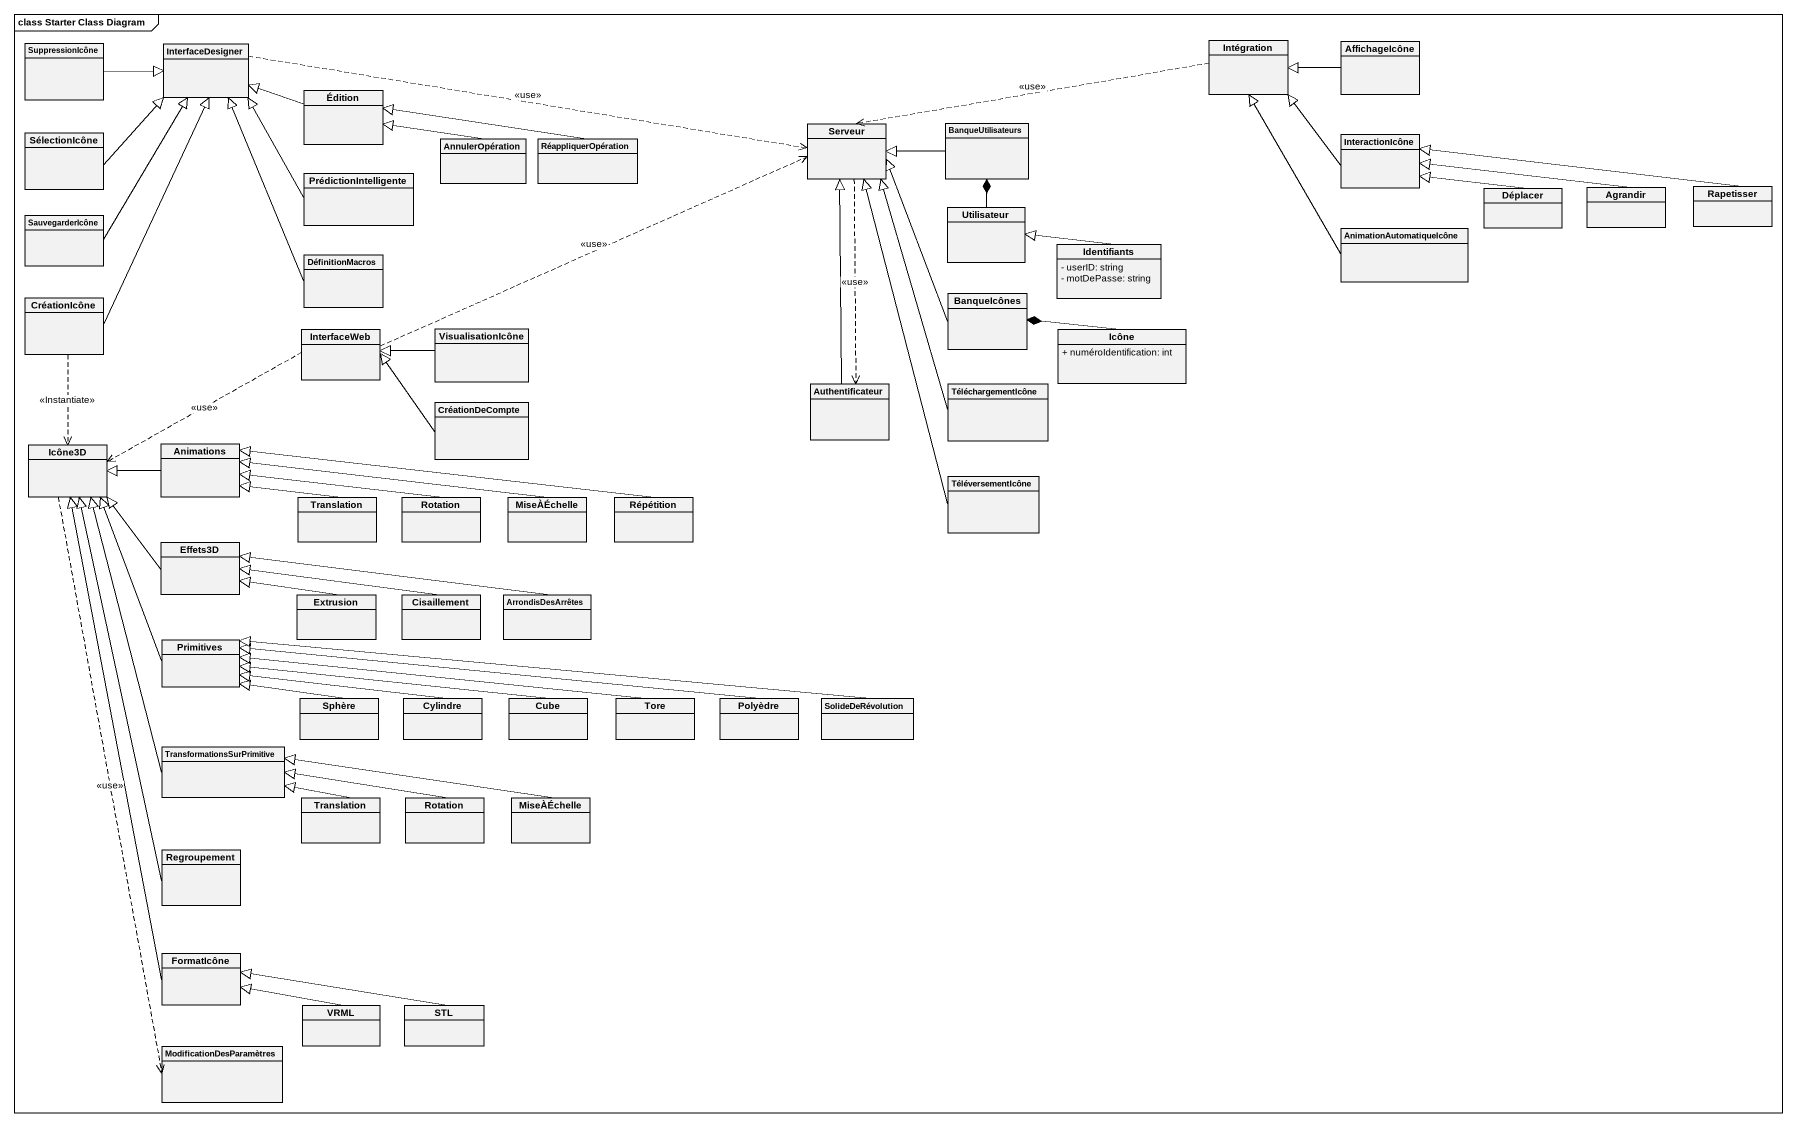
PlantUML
@startuml
mainframe class Starter Class Diagram
hide circle
hide empty members
skinparam classAttributeIconSize 0
class SuppressionIcône
class InterfaceDesigner
class Intégration
class AffichageIcône
class Édition
class SélectionIcône
class AnnulerOpération
class RéappliquerOpération
class Serveur
class BanqueUtilisateurs
class InteractionIcône
class PrédictionIntelligente
class Déplacer
class Agrandir
class Rapetisser
class SauvegarderIcône
class Utilisateur
class AnimationAutomatiqueIcône
class DéfinitionMacros
class Identifiants {
  - userID: string
  - motDePasse: string
}
class CréationIcône
class BanqueIcônes
class InterfaceWeb
class VisualisationIcône
class Icône {
  + numéroIdentification: int
}
class Authentificateur
class TéléchargementIcône
class CréationDeCompte
class Icône3D
class Animations
class Translation
class Rotation
class MiseÀÉchelle
class Répétition
class TéléversementIcône
class Effets3D
class Extrusion
class Cisaillement
class ArrondisDesArrêtes
class Primitives
class Sphère
class Cylindre
class Cube
class Tore
class Polyèdre
class SolideDeRévolution
class TransformationsSurPrimitive
class "Translation" as Translation_2
class "Rotation" as Rotation_2
class "MiseÀÉchelle" as MiseÀÉchelle_2
class Regroupement
class FormatIcône
class VRML
class STL
class ModificationDesParamètres
SuppressionIcône -right-|> InterfaceDesigner
InterfaceDesigner .right.> Serveur : <<use>>
Intégration .left.> Serveur : <<use>>
AffichageIcône -left-|> Intégration
Édition -left-|> InterfaceDesigner
SélectionIcône -up-|> InterfaceDesigner
AnnulerOpération -left-|> Édition
RéappliquerOpération -left-|> Édition
Serveur ..> Authentificateur : <<use>>
BanqueUtilisateurs -left-|> Serveur
InteractionIcône -up-|> Intégration
PrédictionIntelligente -up-|> InterfaceDesigner
Déplacer -left-|> InteractionIcône
Agrandir -left-|> InteractionIcône
Rapetisser -left-|> InteractionIcône
SauvegarderIcône -up-|> InterfaceDesigner
Utilisateur -up-* BanqueUtilisateurs
AnimationAutomatiqueIcône -up-|> Intégration
DéfinitionMacros -up-|> InterfaceDesigner
Identifiants -left-|> Utilisateur
CréationIcône -up-|> InterfaceDesigner
CréationIcône ..> Icône3D : <<Instantiate>>
BanqueIcônes -up-|> Serveur
InterfaceWeb .right.> Serveur : <<use>>
InterfaceWeb .left.> Icône3D : <<use>>
VisualisationIcône -left-|> InterfaceWeb
Icône -left-* BanqueIcônes
Authentificateur -up-|> Serveur
TéléchargementIcône -up-|> Serveur
CréationDeCompte -left-|> InterfaceWeb
Icône3D ..> ModificationDesParamètres : <<use>>
Animations -left-|> Icône3D
Translation -left-|> Animations
Rotation -left-|> Animations
MiseÀÉchelle -left-|> Animations
Répétition -left-|> Animations
TéléversementIcône -up-|> Serveur
Effets3D -up-|> Icône3D
Extrusion -left-|> Effets3D
Cisaillement -left-|> Effets3D
ArrondisDesArrêtes -left-|> Effets3D
Primitives -up-|> Icône3D
Sphère -left-|> Primitives
Cylindre -left-|> Primitives
Cube -left-|> Primitives
Tore -left-|> Primitives
Polyèdre -left-|> Primitives
SolideDeRévolution -left-|> Primitives
TransformationsSurPrimitive -up-|> Icône3D
Translation_2 -left-|> TransformationsSurPrimitive
Rotation_2 -left-|> TransformationsSurPrimitive
MiseÀÉchelle_2 -left-|> TransformationsSurPrimitive
Regroupement -up-|> Icône3D
FormatIcône -up-|> Icône3D
VRML -left-|> FormatIcône
STL -left-|> FormatIcône
@enduml
